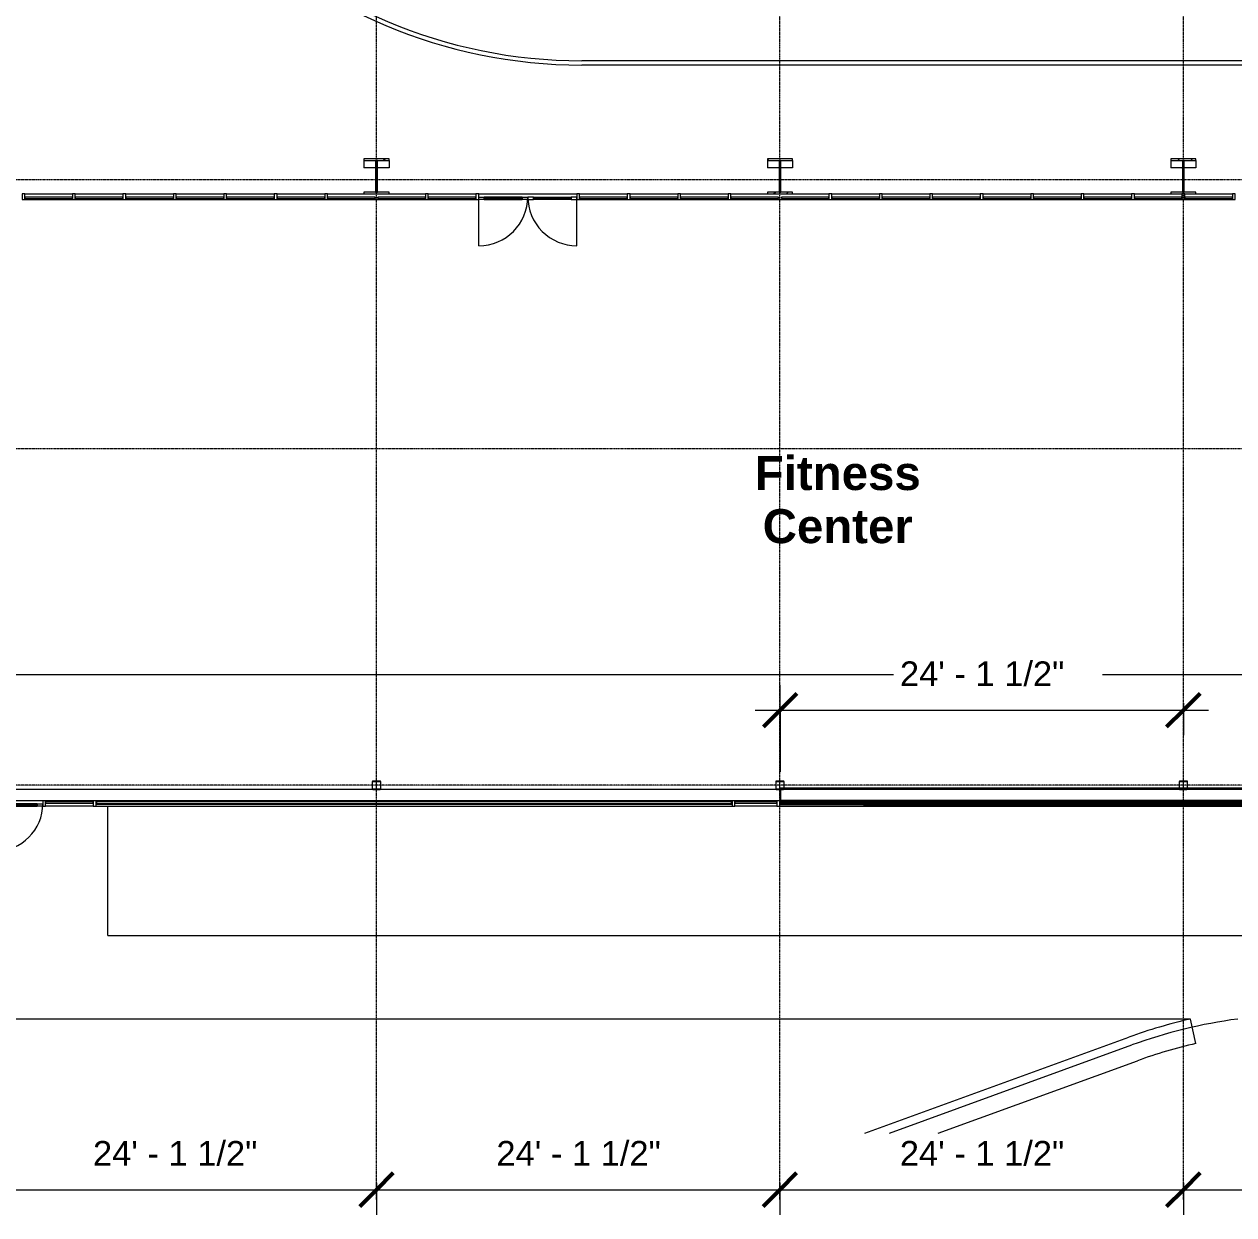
# Model space of a CAD drawing. Header units: inches. Extents: x 21753 to 28474, y -23238 to -20311.
# Drawn here: x 22833 to 23701, y -23093 to -22238 of the extents above; entities that cross this region are included whole.
import ezdxf

# ---------------------------------------------------------------- set-up
doc = ezdxf.new("R2010")
doc.units = ezdxf.units.IN
doc.header["$MEASUREMENT"] = 0
doc.linetypes.add('Grid Line 1_2_', pattern=[0.875, 0.5, -0.125, 0.125, -0.125])
for name, color, linetype, lineweight in [('A-ANNO-DIMS', 211, 'Continuous', 9), ('A-ANNO-DIMS-192', 211, 'Continuous', 9), ('A-DOOR', 31, 'Continuous', 9), ('A-FLOR-HRAL', 11, 'Continuous', 9), ('A-GLAZ-CURT', 52, 'Continuous', 9), ('A-GLAZ-CWMG', 51, 'Continuous', 9), ('A-WALL', 113, 'Continuous', 9), ('A-WALL-PATT', 111, 'Continuous', 25), ('C-BLDG-PADS', 91, 'Continuous', 9), ('C-TOPO', 7, 'Continuous', 9), ('Conc', 7, 'Continuous', 9), ('EOP-PR', 4, 'Continuous', 9), ('G-ANNO-SYMB', 111, 'Continuous', 9), ('L-SITE-WALL', 31, 'Continuous', 9), ('M-AREA-IDEN', 171, 'Continuous', 9), ('S-BEAM', 12, 'Continuous', 9), ('S-COLS', 52, 'Continuous', 9), ('S-GRID', 1, 'Continuous', 9)]:
    doc.layers.add(name, color=color, linetype=linetype, lineweight=lineweight)
doc.styles.add('Arial_1', font='arial.ttf', dxfattribs={"height": 17.703593})
doc.styles.add('Arial_B_1', font='arialbd.ttf', dxfattribs={"height": 24.354149})
doc.dimstyles.new('Linear_-_3_32__Arial', dxfattribs={"dimscale": 12, "dimtxt": 18, "dimasz": 2, "dimexe": 1.5, "dimexo": 1, "dimgap": 1, "dimtad": 1, "dimrnd": 0.25, "dimzin": 1, "dimdsep": 46, "dimlunit": 4, "dimtxsty": 'Arial_1', "dimblk1": 'OBLIQUE', "dimblk2": 'OBLIQUE', "dimsah": 1, "dimcen": 0.09, "dimdle": 1.5, "dimazin": 0, "dimtfac": 1, "dimtdec": 4, "dimtix": 1, "dimtmove": 0, "dimatfit": 3, "dimfxl": 1, "dimtvp": 1, "dimtfill": 1, "dimfrac": 2, "dimtolj": 1, "dimtzin": 0, "dimarcsym": 2})
pattern_1 = [(45, (0, 0), (-19.00703, 19.00703), []), (45, (0, 28.8), (-19.00703, 19.00703), [])]

# ---------------------------------------------------------------- blocks, each defined once
blk = doc.blocks.new('HSS-Hollow Structural Section-Column - HSS6X6X1_4-556719-First Floor Plan')
at = {"layer": 'S-COLS', "lineweight": 15}
for p, q in [((-3, 2.534), (-3, -2.534)), ((-2.767, -2.534), (-2.767, 2.534)), ((2.534, 3), (-2.534, 3)), ((-2.534, 2.767), (2.534, 2.767)), ((2.767, 2.534), (2.767, -2.534)), ((3, -2.534), (3, 2.534)), ((2.534, -2.767), (-2.534, -2.767)), ((-2.534, -3), (2.534, -3))]:
    blk.add_line(p, q, dxfattribs=at)
for centre, radius, start, end in [((-2.534, 2.534), 0.466, 90, 180), ((-2.534, 2.534), 0.233, 90, 180), ((2.534, 2.534), 0.466, 360, 90), ((2.534, 2.534), 0.233, 0, 90), ((-2.534, -2.534), 0.466, 180, 270), ((-2.534, -2.534), 0.233, 180, 270), ((2.534, -2.534), 0.233, 270, 360), ((2.534, -2.534), 0.466, 270, 360)]:
    blk.add_arc(centre, radius, start, end, dxfattribs=at)
blk = doc.blocks.new('HSS-Hollow Structural Section-Column - HSS6X6X1_4-V1-First Floor Plan')
at = {"layer": 'S-COLS'}
h = blk.add_hatch(dxfattribs=at)
h.set_pattern_fill('FP_2', color=256, style=0, pattern_type=2)
h.set_pattern_definition([(225, (23375.39, -22784.303), (19.00703, -19.00703), []), (225, (23375.39, -22813.103), (19.00703, -19.00703), [])])
h.paths.add_polyline_path([(-2.53, 3), (-2.86, 2.86), (-3, 2.53), (-3, -2.53), (-2.86, -2.86), (-2.53, -3), (2.53, -3), (2.86, -2.86), (3, -2.53), (3, 2.53), (2.86, 2.86), (2.53, 3)], flags=0)
h.paths.add_polyline_path([(2.53, 2.77), (2.7, 2.7), (2.77, 2.53), (2.7, -2.7), (2.53, -2.77), (-2.7, -2.7), (-2.77, -2.53), (-2.7, 2.7), (-2.53, 2.77)], flags=0)
at = {"layer": 'S-COLS', "lineweight": 15}
for p, q in [((-3, 2.53), (-3, -2.53)), ((-2.77, -2.53), (-2.77, 2.53)), ((2.53, 3), (-2.53, 3)), ((-2.53, 2.77), (2.53, 2.77)), ((2.77, 2.53), (2.77, -2.53)), ((3, -2.53), (3, 2.53)), ((2.53, -2.77), (-2.53, -2.77)), ((-2.53, -3), (2.53, -3))]:
    blk.add_line(p, q, dxfattribs=at)
for centre, radius, start, end in [((-2.53, 2.53), 0.466, 90, 180), ((-2.53, 2.53), 0.233, 90, 180), ((2.53, 2.53), 0.466, 360, 90), ((2.53, 2.53), 0.233, 0, 90), ((-2.53, -2.53), 0.466, 180, 270), ((-2.53, -2.53), 0.233, 180, 270), ((2.53, -2.53), 0.233, 270, 360), ((2.53, -2.53), 0.466, 270, 360)]:
    blk.add_arc(centre, radius, start, end, dxfattribs=at)
blk = doc.blocks.new('HSS-Hollow Structural Section-Column - HSS6X6X1_4-V2-First Floor Plan')
at = {"layer": 'S-COLS'}
h = blk.add_hatch(dxfattribs=at)
h.set_pattern_fill('FP_3', color=256, style=0, pattern_type=2)
h.set_pattern_definition([(225, (23664.89, -22784.303), (19.00703, -19.00703), []), (225, (23664.89, -22813.103), (19.00703, -19.00703), [])])
h.paths.add_polyline_path([(-2.53, 3), (-2.86, 2.86), (-3, 2.53), (-3, -2.53), (-2.86, -2.86), (-2.53, -3), (2.53, -3), (2.86, -2.86), (3, -2.53), (3, 2.53), (2.86, 2.86), (2.53, 3)], flags=0)
h.paths.add_polyline_path([(-2.53, 2.77), (2.7, 2.7), (2.77, 2.53), (2.7, -2.7), (2.53, -2.77), (-2.7, -2.7), (-2.77, -2.53), (-2.7, 2.7)], flags=0)
at = {"layer": 'S-COLS', "lineweight": 15}
for p, q in [((-3, 2.53), (-3, -2.53)), ((-2.77, -2.53), (-2.77, 2.53)), ((2.53, 3), (-2.53, 3)), ((-2.53, 2.77), (2.53, 2.77)), ((2.77, 2.53), (2.77, -2.53)), ((3, -2.53), (3, 2.53)), ((2.53, -2.77), (-2.53, -2.77)), ((-2.53, -3), (2.53, -3))]:
    blk.add_line(p, q, dxfattribs=at)
for centre, radius, start, end in [((-2.53, 2.53), 0.466, 90, 180), ((-2.53, 2.53), 0.233, 90, 180), ((2.53, 2.53), 0.466, 360, 90), ((2.53, 2.53), 0.233, 0, 90), ((-2.53, -2.53), 0.466, 180, 270), ((-2.53, -2.53), 0.233, 180, 270), ((2.53, -2.53), 0.233, 270, 360), ((2.53, -2.53), 0.466, 270, 360)]:
    blk.add_arc(centre, radius, start, end, dxfattribs=at)
blk = doc.blocks.new('Girt_C - 8_D-948186-First Floor Plan')
at = {"layer": 'S-BEAM'}
for p, q in [((23083.36, -22787.3), (22810.02, -22787.3)), ((23372.86, -22787.3), (23088.42, -22787.3)), ((22810.02, -22795.3), (23375.52, -22795.3))]:
    blk.add_line(p, q, dxfattribs=at)
blk = doc.blocks.new('System Panel - Glazed-809284-First Floor Plan')
at = {"layer": 'A-GLAZ-CURT'}
for p, q in [((17.09375, 1.25), (-17.09375, 1.25)), ((-17.09375, 1.25), (-17.09375, 0.25)), ((-17.09375, 0.25), (-17.09375, 1.25)), ((17.09375, 1.25), (-17.09375, 1.25)), ((-17.09375, 0.25), (17.09375, 0.25)), ((-17.09375, 0.25), (17.09375, 0.25)), ((17.09375, 0.25), (17.09375, 1.25)), ((17.09375, 1.25), (17.09375, 0.25))]:
    blk.add_line(p, q, dxfattribs=at)
blk = doc.blocks.new('System Panel - Glazed-V16-First Floor Plan')
at = {"layer": 'A-GLAZ-CURT'}
for p, q in [((17.09375, 1.25), (-17.09375, 1.25)), ((-17.09375, 1.25), (-17.09375, 0.25)), ((-17.09375, 0.25), (-17.09375, 1.25)), ((17.09375, 1.25), (-17.09375, 1.25)), ((-17.09375, 0.25), (17.09375, 0.25)), ((-17.09375, 0.25), (17.09375, 0.25)), ((17.09375, 0.25), (17.09375, 1.25)), ((17.09375, 1.25), (17.09375, 0.25))]:
    blk.add_line(p, q, dxfattribs=at)
blk = doc.blocks.new('System Panel - Glazed-V17-First Floor Plan')
at = {"layer": 'A-GLAZ-CURT'}
for p, q in [((17.09375, 1.25), (-17.09375, 1.25)), ((-17.09375, 1.25), (-17.09375, 0.25)), ((-17.09375, 0.25), (-17.09375, 1.25)), ((17.09375, 1.25), (-17.09375, 1.25)), ((-17.09375, 0.25), (17.09375, 0.25)), ((-17.09375, 0.25), (17.09375, 0.25)), ((17.09375, 0.25), (17.09375, 1.25)), ((17.09375, 1.25), (17.09375, 0.25))]:
    blk.add_line(p, q, dxfattribs=at)
blk = doc.blocks.new('Door_Single_Storefront - one-809285-First Floor Plan')
at = {"layer": 'A-DOOR'}
for p, q in [((-17.59375, 35.1875), (-17.59375, 0)), ((-13.59375, 2), (-17.59375, 2)), ((-17.59375, 0.25), (-13.59375, 0.25)), ((-13.59375, 0.25), (-13.59375, 2)), ((-13.59375, 2), (13.59375, 2)), ((13.59375, 1.5), (-13.59375, 1.5)), ((-13.59375, 1.5), (-13.59375, 0.75)), ((-13.59375, 0.75), (13.59375, 0.75)), ((13.59375, 0.25), (-13.59375, 0.25)), ((17.59375, 2), (13.59375, 2)), ((13.59375, 2), (13.59375, 0.25)), ((13.59375, 0.75), (13.59375, 1.5)), ((13.59375, 0.25), (17.59375, 0.25)), ((17.59375, 0.25), (17.59375, 2))]:
    blk.add_line(p, q, dxfattribs=at)
blk.add_arc((-17.59375, 0), 35.1875, 360, 90, dxfattribs=at)
blk = doc.blocks.new('Door_Single_Storefront - one-809286-First Floor Plan')
at = {"layer": 'A-DOOR'}
for p, q in [((-17.59375, -35.1875), (-17.59375, 0)), ((-17.59375, -0.25), (-13.59375, -0.25)), ((-13.59375, -2), (-17.59375, -2)), ((-13.59375, -0.25), (-13.59375, -2)), ((13.59375, -0.25), (-13.59375, -0.25)), ((-13.59375, -1.5), (-13.59375, -0.75)), ((-13.59375, -0.75), (13.59375, -0.75)), ((13.59375, -1.5), (-13.59375, -1.5)), ((-13.59375, -2), (13.59375, -2)), ((13.59375, -2), (13.59375, -0.25)), ((13.59375, -0.25), (17.59375, -0.25)), ((13.59375, -0.75), (13.59375, -1.5)), ((17.59375, -2), (13.59375, -2)), ((17.59375, -0.25), (17.59375, -2))]:
    blk.add_line(p, q, dxfattribs=at)
blk.add_arc((-17.59375, 0), 35.1875, 270, 0, dxfattribs=at)
blk = doc.blocks.new('System Panel - Glazed-809288-First Floor Plan')
at = {"layer": 'A-GLAZ-CURT'}
for p, q in [((17.09375, 1.25), (-17.09375, 1.25)), ((-17.09375, 1.25), (-17.09375, 0.25)), ((-17.09375, 0.25), (-17.09375, 1.25)), ((17.09375, 1.25), (-17.09375, 1.25)), ((-17.09375, 0.25), (17.09375, 0.25)), ((-17.09375, 0.25), (17.09375, 0.25)), ((17.09375, 0.25), (17.09375, 1.25)), ((17.09375, 1.25), (17.09375, 0.25))]:
    blk.add_line(p, q, dxfattribs=at)
blk = doc.blocks.new('Rectangular Mullion - Rectangular Mullion 1-V15-First Floor Plan')
at = {"layer": 'A-GLAZ-CWMG'}
for p, q in [((24244.89, -22364.05), (24279.08, -22364.05)), ((24252.89, -22360.05), (24279.08, -22360.05))]:
    blk.add_line(p, q, dxfattribs=at)
blk = doc.blocks.new('Rectangular Mullion - Rectangular Mullion 1-769167-First Floor Plan')
at = {"layer": 'A-GLAZ-CWMG'}
for p, q in [((24498.2, -22360.05), (24524.39, -22360.05)), ((24498.2, -22364.05), (24532.39, -22364.05))]:
    blk.add_line(p, q, dxfattribs=at)
blk = doc.blocks.new('Rectangular Mullion - Rectangular Mullion 1-V14-First Floor Plan')
at = {"layer": 'A-GLAZ-CWMG'}
for p, q in [((24462.02, -22360.05), (24496.2, -22360.05)), ((24462.02, -22364.05), (24496.2, -22364.05))]:
    blk.add_line(p, q, dxfattribs=at)
blk = doc.blocks.new('Rectangular Mullion - Rectangular Mullion 1-V18-First Floor Plan')
at = {"layer": 'A-GLAZ-CWMG'}
for p, q in [((23375.39, -22364.05), (23410.58, -22364.05)), ((23384.39, -22360.05), (23410.58, -22360.05))]:
    blk.add_line(p, q, dxfattribs=at)
blk = doc.blocks.new('Rectangular Mullion - Rectangular Mullion 1-V19-First Floor Plan')
at = {"layer": 'A-GLAZ-CWMG'}
for p, q in [((23340.2, -22360.05), (23366.39, -22360.05)), ((23340.2, -22364.05), (23375.39, -22364.05))]:
    blk.add_line(p, q, dxfattribs=at)
blk = doc.blocks.new('Rectangular Mullion - Rectangular Mullion 1-769168-First Floor Plan')
at = {"layer": 'A-GLAZ-CWMG'}
blk.add_line((24352.45, -22360.05), (24387.64, -22360.05), dxfattribs=at)
blk = doc.blocks.new('Rectangular Mullion - Rectangular Mullion 1-769169-First Floor Plan')
at = {"layer": 'A-GLAZ-CWMG'}
blk.add_line((24317.27, -22360.05), (24352.45, -22360.05), dxfattribs=at)
blk = doc.blocks.new('Rectangular Mullion - Rectangular Mullion 1-809282-First Floor Plan')
at = {"layer": 'A-GLAZ-CWMG', "lineweight": 13}
for p, q in [((-1, 2), (1, 2)), ((-1, -2), (-1, 2)), ((1, 2), (1, -2)), ((1, -2), (-1, -2))]:
    blk.add_line(p, q, dxfattribs=at)
blk = doc.blocks.new('Rectangular Mullion - Profile_Polycarbonate_Upper and left-791730-First Floor Plan')
at = {"layer": 'A-GLAZ-CWMG', "lineweight": 13}
for p, q in [((-3.622, 1.141125), (0, 1.141125)), ((-3.622, 0.787125), (-3.622, 1.141125)), ((-3.372, 0.787125), (-3.622, 0.787125)), ((-0.0625, 1.078625), (-3.5595, 1.078625)), ((-3.5595, 1.078625), (-3.5595, 0.849625)), ((-3.5595, 0.849625), (-3.372, 0.849625)), ((-3.372, 0.849625), (-3.372, 0.787125)), ((-0.0625, -0.922375), (-0.0625, 1.078625)), ((0, 1.141125), (0, -0.984875)), ((-2.834, -0.984875), (-2.834, -0.859875)), ((-2.834, -0.859875), (-2.7715, -0.859875)), ((0, -0.984875), (-2.834, -0.984875)), ((-2.7715, -0.859875), (-2.7715, -0.922375)), ((-2.7715, -0.922375), (-0.0625, -0.922375))]:
    blk.add_line(p, q, dxfattribs=at)
blk = doc.blocks.new('Rectangular Mullion - Profile_Polycarbonate_right-791731-First Floor Plan')
at = {"layer": 'A-GLAZ-CWMG', "lineweight": 13}
for p, q in [((0, 1.141125), (-3.622, 1.141125)), ((-3.622, 1.141125), (-3.622, 0.787125)), ((-3.622, 0.787125), (-3.372, 0.787125)), ((-3.5595, 0.849625), (-3.5595, 1.078625)), ((-3.5595, 1.078625), (-0.0625, 1.078625)), ((-3.372, 0.849625), (-3.5595, 0.849625)), ((-3.372, 0.787125), (-3.372, 0.849625)), ((-0.0625, 1.078625), (-0.0625, -0.922375)), ((0, -0.984875), (0, 1.141125)), ((-2.7715, -0.859875), (-2.834, -0.859875)), ((-2.834, -0.859875), (-2.834, -0.984875)), ((-2.834, -0.984875), (0, -0.984875)), ((-2.7715, -0.922375), (-2.7715, -0.859875)), ((-0.0625, -0.922375), (-2.7715, -0.922375))]:
    blk.add_line(p, q, dxfattribs=at)
blk = doc.blocks.new('System Panel - Glazed-827476-First Floor Plan')
at = {"layer": 'A-GLAZ-CURT'}
for p, q in [((15.125, 1.25), (-15.125, 1.25)), ((-15.125, 1.25), (-15.125, 0.25)), ((-15.125, 0.25), (-15.125, 1.25)), ((15.125, 1.25), (-15.125, 1.25)), ((-15.125, 0.25), (15.125, 0.25)), ((-15.125, 0.25), (15.125, 0.25)), ((15.125, 0.25), (15.125, 1.25)), ((15.125, 1.25), (15.125, 0.25))]:
    blk.add_line(p, q, dxfattribs=at)
blk = doc.blocks.new('Rectangular Mullion - Rectangular Mullion 1-789464-First Floor Plan')
at = {"layer": 'A-GLAZ-CWMG'}
for p, q in [((25110.27, -22795.43), (25080.02, -22795.43)), ((25110.27, -22799.43), (25080.02, -22799.43))]:
    blk.add_line(p, q, dxfattribs=at)
blk = doc.blocks.new('Rectangular Mullion - Rectangular Mullion 1-827457-First Floor Plan')
at = {"layer": 'A-GLAZ-CWMG', "lineweight": 13}
for p, q in [((-2, 2), (0, 2)), ((-2, -2), (-2, 2)), ((0, 2), (0, -2)), ((0, -2), (-2, -2))]:
    blk.add_line(p, q, dxfattribs=at)
blk = doc.blocks.new('Rectangular Mullion - Rectangular Mullion 1-827460-First Floor Plan')
at = {"layer": 'A-GLAZ-CWMG', "lineweight": 13}
for p, q in [((0, 2), (-2, 2)), ((-2, 2), (-2, -2)), ((0, -2), (0, 2)), ((-2, -2), (0, -2))]:
    blk.add_line(p, q, dxfattribs=at)
blk = doc.blocks.new('Door_Single_Storefront - one-866808-First Floor Plan')
at = {"layer": 'A-DOOR'}
for p, q in [((-17.09375, -34.1875), (-17.09375, 0)), ((-17.09375, -0.25), (-13.09375, -0.25)), ((-13.09375, -2), (-17.09375, -2)), ((-13.09375, -0.25), (-13.09375, -2)), ((13.09375, -0.25), (-13.09375, -0.25)), ((-13.09375, -1.5), (-13.09375, -0.75)), ((-13.09375, -0.75), (13.09375, -0.75)), ((13.09375, -1.5), (-13.09375, -1.5)), ((-13.09375, -2), (13.09375, -2)), ((13.09375, -2), (13.09375, -0.25)), ((13.09375, -0.25), (17.09375, -0.25)), ((13.09375, -0.75), (13.09375, -1.5)), ((17.09375, -2), (13.09375, -2))]:
    blk.add_line(p, q, dxfattribs=at)
blk.add_arc((-17.09375, 0), 34.1875, 270, 0, dxfattribs=at)
blk = doc.blocks.new('System Panel - Glazed-827454-First Floor Plan')
at = {"layer": 'A-GLAZ-CURT'}
for p, q in [((17.09375, 1.25), (-17.09375, 1.25)), ((-17.09375, 1.25), (-17.09375, 0.25)), ((-17.09375, 0.25), (-17.09375, 1.25)), ((17.09375, 1.25), (-17.09375, 1.25)), ((-17.09375, 0.25), (17.09375, 0.25)), ((-17.09375, 0.25), (17.09375, 0.25)), ((17.09375, 0.25), (17.09375, 1.25)), ((17.09375, 1.25), (17.09375, 0.25))]:
    blk.add_line(p, q, dxfattribs=at)
blk = doc.blocks.new('Rectangular Mullion - Rectangular Mullion 1-V30-First Floor Plan')
at = {"layer": 'A-GLAZ-CWMG'}
for p, q in [((26197.02, -22795.43), (26162.83, -22795.43)), ((26197.02, -22799.43), (26162.83, -22799.43))]:
    blk.add_line(p, q, dxfattribs=at)
blk = doc.blocks.new('Rectangular Mullion - Rectangular Mullion 1-866963-First Floor Plan')
at = {"layer": 'A-GLAZ-CWMG', "lineweight": 13}
for p, q in [((-2, 2), (0, 2)), ((-2, -2), (-2, 2)), ((0, 2), (0, -2)), ((0, -2), (-2, -2))]:
    blk.add_line(p, q, dxfattribs=at)
blk = doc.blocks.new('Rectangular Mullion - Rectangular Mullion 1-827449-First Floor Plan')
at = {"layer": 'A-GLAZ-CWMG', "lineweight": 13}
for p, q in [((-1, 2), (1, 2)), ((-1, -2), (-1, 2)), ((1, 2), (1, -2)), ((1, -2), (-1, -2))]:
    blk.add_line(p, q, dxfattribs=at)
blk = doc.blocks.new('Top Rail Type - Top Rail_Internal_-939601-First Floor Plan')
at = {"layer": 'A-FLOR-HRAL'}
for p, q in [((24243.39, -22264.53), (23233.26, -22264.53)), ((24243.39, -22267.58), (23233.26, -22267.58))]:
    blk.add_line(p, q, dxfattribs=at)
for radius in [361.52, 358.48]:
    blk.add_arc((23233.26, -21906.05), radius, 180, 270, dxfattribs=at)
blk = doc.blocks.new('DIMBLOCK28-First Floor Plan')
at = {"layer": 'A-ANNO-DIMS-192'}
for p, q in [((23375.52, -22774.68), (23375.52, -22712.43)), ((23357.52, -22730.43), (23682.89, -22730.43)), ((23375.52, -22730.43), (23375.52, -22774.68)), ((23664.89, -22725.46), (23664.89, -22748.43)), ((23664.89, -22730.43), (23664.89, -22725.46))]:
    blk.add_line(p, q, dxfattribs=at)
at = {"layer": 'A-ANNO-DIMS-192', "lineweight": 50}
for p, q in [((23375.52, -22730.43), (23387.52, -22718.43)), ((23664.89, -22730.43), (23676.89, -22718.43)), ((23375.52, -22730.43), (23363.52, -22742.43)), ((23664.89, -22730.43), (23652.89, -22742.43))]:
    blk.add_line(p, q, dxfattribs=at)
at = {"layer": 'A-ANNO-DIMS-192', "color": 0, "insert": (23461.5, -22695.47), "char_height": 17.7036, "width": 140.8985, "attachment_point": 1, "line_spacing_factor": 0.938532, "style": 'Arial_1', "bg_fill": 3, "box_fill_scale": 1.25, "bg_fill_color": 0, "bg_fill_transparency": 0}
blk.add_mtext('24\' - 1 1/2"', dxfattribs=at)
blk = doc.blocks.new('_Oblique')
at = {"color": 0, "linetype": 'ByBlock', "lineweight": -2}
blk.add_line((-0.5, -0.5), (0.5, 0.5), dxfattribs=at)
blk = doc.blocks.new('DIMBLOCK36-First Floor Plan')
at = {"layer": 'A-ANNO-DIMS-192', "lineweight": 50}
for p, q in [((22796.39, -23074.53), (22808.39, -23062.53)), ((23085.89, -23074.53), (23097.89, -23062.53)), ((22796.39, -23074.53), (22784.39, -23086.53)), ((23085.89, -23074.53), (23073.89, -23086.53))]:
    blk.add_line(p, q, dxfattribs=at)
at = {"layer": 'A-ANNO-DIMS-192'}
for p, q in [((22796.39, -23069.56), (22796.39, -23092.53)), ((22796.39, -23074.53), (22796.39, -23069.56)), ((23085.89, -23069.56), (23085.89, -23092.53)), ((23085.89, -23074.53), (23085.89, -23069.56)), ((22796.39, -23074.53), (23085.89, -23074.53))]:
    blk.add_line(p, q, dxfattribs=at)
at = {"layer": 'A-ANNO-DIMS-192', "color": 0, "insert": (22882.43, -23039.56), "char_height": 17.7036, "width": 140.8985, "attachment_point": 1, "line_spacing_factor": 0.938532, "style": 'Arial_1', "bg_fill": 3, "box_fill_scale": 1.25, "bg_fill_color": 0, "bg_fill_transparency": 0}
blk.add_mtext('24\' - 1 1/2"', dxfattribs=at)
blk = doc.blocks.new('DIMBLOCK37-First Floor Plan')
at = {"layer": 'A-ANNO-DIMS-192', "lineweight": 50}
for p, q in [((23085.89, -23074.53), (23097.89, -23062.53)), ((23375.39, -23074.53), (23387.39, -23062.53)), ((23085.89, -23074.53), (23073.89, -23086.53)), ((23375.39, -23074.53), (23363.39, -23086.53))]:
    blk.add_line(p, q, dxfattribs=at)
at = {"layer": 'A-ANNO-DIMS-192'}
for p, q in [((23085.89, -23069.56), (23085.89, -23092.53)), ((23085.89, -23074.53), (23085.89, -23069.56)), ((23375.39, -23069.56), (23375.39, -23092.53)), ((23375.39, -23074.53), (23375.39, -23069.56)), ((23085.89, -23074.53), (23375.39, -23074.53))]:
    blk.add_line(p, q, dxfattribs=at)
at = {"layer": 'A-ANNO-DIMS-192', "color": 0, "insert": (23171.93, -23039.56), "char_height": 17.7036, "width": 140.8985, "attachment_point": 1, "line_spacing_factor": 0.938532, "style": 'Arial_1', "bg_fill": 3, "box_fill_scale": 1.25, "bg_fill_color": 0, "bg_fill_transparency": 0}
blk.add_mtext('24\' - 1 1/2"', dxfattribs=at)
blk = doc.blocks.new('DIMBLOCK38-First Floor Plan')
at = {"layer": 'A-ANNO-DIMS-192', "lineweight": 50}
for p, q in [((23375.39, -23074.53), (23387.39, -23062.53)), ((23664.89, -23074.53), (23676.89, -23062.53)), ((23375.39, -23074.53), (23363.39, -23086.53)), ((23664.89, -23074.53), (23652.89, -23086.53))]:
    blk.add_line(p, q, dxfattribs=at)
at = {"layer": 'A-ANNO-DIMS-192'}
for p, q in [((23375.39, -23069.56), (23375.39, -23092.53)), ((23375.39, -23074.53), (23375.39, -23069.56)), ((23664.89, -23069.56), (23664.89, -23092.53)), ((23664.89, -23074.53), (23664.89, -23069.56)), ((23375.39, -23074.53), (23664.89, -23074.53))]:
    blk.add_line(p, q, dxfattribs=at)
at = {"layer": 'A-ANNO-DIMS-192', "color": 0, "insert": (23461.43, -23039.56), "char_height": 17.7036, "width": 140.8985, "attachment_point": 1, "line_spacing_factor": 0.938532, "style": 'Arial_1', "bg_fill": 3, "box_fill_scale": 1.25, "bg_fill_color": 0, "bg_fill_transparency": 0}
blk.add_mtext('24\' - 1 1/2"', dxfattribs=at)
blk = doc.blocks.new('DIMBLOCK39-First Floor Plan')
at = {"layer": 'A-ANNO-DIMS-192', "lineweight": 50}
for p, q in [((23664.89, -23074.53), (23676.89, -23062.53)), ((23954.39, -23074.53), (23966.39, -23062.53)), ((23664.89, -23074.53), (23652.89, -23086.53)), ((23954.39, -23074.53), (23942.39, -23086.53))]:
    blk.add_line(p, q, dxfattribs=at)
at = {"layer": 'A-ANNO-DIMS-192'}
for p, q in [((23664.89, -23069.56), (23664.89, -23092.53)), ((23664.89, -23074.53), (23664.89, -23069.56)), ((23954.39, -23069.56), (23954.39, -23092.53)), ((23954.39, -23074.53), (23954.39, -23069.56)), ((23664.89, -23074.53), (23954.39, -23074.53))]:
    blk.add_line(p, q, dxfattribs=at)
at = {"layer": 'A-ANNO-DIMS-192', "color": 0, "insert": (23750.93, -23039.56), "char_height": 17.7036, "width": 140.8985, "attachment_point": 1, "line_spacing_factor": 0.938532, "style": 'Arial_1', "bg_fill": 3, "box_fill_scale": 1.25, "bg_fill_color": 0, "bg_fill_transparency": 0}
blk.add_mtext('24\' - 1 1/2"', dxfattribs=at)

msp = doc.modelspace()

# ---------------------------------------------------------------- hatches: boundary and pattern name
at = {"layer": 'A-WALL-PATT', "lineweight": 9}
h = msp.add_hatch(dxfattribs=at)
h.set_pattern_fill('FP_10', color=256, style=0, pattern_type=2)
h.set_pattern_definition([(0, (0, 0), (0, 24), []), (90, (0, 0), (-24, 1e-15), [])])
h.paths.add_polyline_path([(23375.515, -22796.803), (24025.64, -22796.803), (24025.64, -22796.053), (23375.515, -22796.053)], flags=0)
at = {"layer": 'S-COLS'}
h = msp.add_hatch(dxfattribs=at)
h.set_pattern_fill('FP_1', color=256, style=0, pattern_type=2)
h.set_pattern_definition(pattern_1)
h.paths.add_polyline_path([(23094.89, -22336.051), (23094.89, -22334.798), (23076.89, -22334.798), (23076.89, -22336.051)], flags=0)
h = msp.add_hatch(dxfattribs=at)
h.set_pattern_fill('FP_1', color=256, style=0, pattern_type=2)
h.set_pattern_definition(pattern_1)
h.paths.add_polyline_path([(23086.515, -22358.803), (23086.515, -22336.051), (23085.265, -22336.051), (23085.265, -22358.803)], flags=0)
h = msp.add_hatch(dxfattribs=at)
h.set_pattern_fill('FP_1', color=256, style=0, pattern_type=2)
h.set_pattern_definition(pattern_1)
h.paths.add_polyline_path([(23384.39, -22336.051), (23384.39, -22334.798), (23366.39, -22334.798), (23366.39, -22336.051)], flags=0)
h = msp.add_hatch(dxfattribs=at)
h.set_pattern_fill('FP_1', color=256, style=0, pattern_type=2)
h.set_pattern_definition(pattern_1)
h.paths.add_polyline_path([(23376.015, -22358.803), (23376.015, -22336.051), (23374.765, -22336.051), (23374.765, -22358.803)], flags=0)
h = msp.add_hatch(dxfattribs=at)
h.set_pattern_fill('FP_1', color=256, style=0, pattern_type=2)
h.set_pattern_definition(pattern_1)
h.paths.add_polyline_path([(23673.89, -22336.051), (23673.89, -22334.798), (23655.89, -22334.798), (23655.89, -22336.051)], flags=0)
h = msp.add_hatch(dxfattribs=at)
h.set_pattern_fill('FP_1', color=256, style=0, pattern_type=2)
h.set_pattern_definition(pattern_1)
h.paths.add_polyline_path([(23665.515, -22358.803), (23665.515, -22336.051), (23664.265, -22336.051), (23664.265, -22358.803)], flags=0)
h = msp.add_hatch(dxfattribs=at)
h.set_pattern_fill('FP_1', color=256, style=0, pattern_type=2)
h.set_pattern_definition(pattern_1)
h.paths.add_polyline_path([(23094.89, -22360.053), (23094.89, -22358.803), (23076.89, -22358.803), (23076.89, -22360.053)], flags=0)
h = msp.add_hatch(dxfattribs=at)
h.set_pattern_fill('FP_1', color=256, style=0, pattern_type=2)
h.set_pattern_definition(pattern_1)
h.paths.add_polyline_path([(23384.39, -22360.053), (23384.39, -22358.803), (23366.39, -22358.803), (23366.39, -22360.053)], flags=0)

# ---------------------------------------------------------------- linework, layer by layer
at = {"layer": 'A-WALL'}
for p, q in [((23662.356, -22787.303), (23377.924, -22787.303)), ((23951.856, -22787.303), (23667.424, -22787.303)), ((24025.64, -22795.303), (23375.515, -22795.303)), ((24025.64, -22796.053), (23375.515, -22796.053)), ((24025.64, -22796.803), (23375.515, -22796.803)), ((24025.64, -22797.678), (23375.515, -22797.678))]:
    msp.add_line(p, q, dxfattribs=at)
at = {"layer": 'A-WALL', "lineweight": 25}
for p, q in [((23340.953, -22796.015), (22884.703, -22796.015)), ((22884.703, -22796.015), (22884.703, -22797.59)), ((22884.703, -22797.59), (23340.953, -22797.59)), ((23340.953, -22797.59), (23340.953, -22796.015))]:
    msp.add_line(p, q, dxfattribs=at)
at = {"layer": 'C-BLDG-PADS'}
for p, q in [((22884.64, -22799.303), (23341.015, -22799.303)), ((23375.265, -22799.303), (24025.64, -22799.303))]:
    msp.add_line(p, q, dxfattribs=at)
at = {"layer": 'C-TOPO'}
for p, q in [((22884.64, -22799.303), (23341.015, -22799.303)), ((23375.265, -22799.303), (23435.341, -22799.303)), ((24025.64, -22799.303), (23435.341, -22799.303))]:
    msp.add_line(p, q, dxfattribs=at)
at = {"layer": 'Conc'}
for p, q in [((22893.015, -22892.067), (22893.015, -22799.428)), ((22893.015, -22892.067), (24099.015, -22892.067)), ((23669.908, -22952.067), (21940.399, -22952.067))]:
    msp.add_line(p, q, dxfattribs=at)
at = {"layer": 'EOP-PR'}
for p, q in [((23673.894, -22969.62), (23669.908, -22952.067)), ((23436.408, -23033.98), (23625.793, -22965.05)), ((23453.95, -23033.98), (23627.846, -22970.688)), ((23489.036, -23033.98), (23631.95, -22981.964))]:
    msp.add_line(p, q, dxfattribs=at)
for radius, start in [(366, 102.796529), (360, 97.512883), (348, 102.796529)]:
    msp.add_arc((23750.973, -23308.977), radius, start, 110, dxfattribs=at)
at = {"layer": 'G-ANNO-SYMB'}
msp.add_line((26316.226, -22705.015), (21999.999, -22705.015), dxfattribs=at)
at = {"layer": 'L-SITE-WALL', "lineweight": 25}
for p, q in [((23378.165, -22786.678), (23375.515, -22786.678)), ((23375.515, -22786.678), (23375.515, -22787.07)), ((23375.515, -22787.303), (23375.515, -22797.928)), ((23661.89, -22786.678), (23378.39, -22786.678)), ((23667.665, -22786.678), (23662.116, -22786.678)), ((23951.39, -22786.678), (23667.89, -22786.678)), ((23375.515, -22797.928), (24025.64, -22797.928))]:
    msp.add_line(p, q, dxfattribs=at)
at = {"layer": 'S-COLS', "lineweight": 15}
for p, q in [((23094.89, -22334.798), (23076.89, -22334.798)), ((23076.89, -22334.798), (23076.89, -22336.051)), ((23076.89, -22336.051), (23094.89, -22336.051)), ((23086.515, -22336.051), (23085.265, -22336.051)), ((23085.265, -22336.051), (23085.265, -22358.803)), ((23086.515, -22358.803), (23086.515, -22336.051)), ((23094.89, -22336.051), (23094.89, -22334.798)), ((23384.39, -22334.798), (23366.39, -22334.798)), ((23366.39, -22334.798), (23366.39, -22336.051)), ((23366.39, -22336.051), (23384.39, -22336.051)), ((23376.015, -22336.051), (23374.765, -22336.051)), ((23374.765, -22336.051), (23374.765, -22358.803)), ((23376.015, -22358.803), (23376.015, -22336.051)), ((23384.39, -22336.051), (23384.39, -22334.798)), ((23673.89, -22334.798), (23655.89, -22334.798)), ((23655.89, -22334.798), (23655.89, -22336.051)), ((23655.89, -22336.051), (23673.89, -22336.051)), ((23665.515, -22336.051), (23664.265, -22336.051)), ((23664.265, -22336.051), (23664.265, -22358.803)), ((23665.515, -22358.803), (23665.515, -22336.051)), ((23673.89, -22336.051), (23673.89, -22334.798)), ((23076.89, -22358.803), (23076.89, -22360.053)), ((23094.89, -22358.803), (23076.89, -22358.803)), ((23085.265, -22358.803), (23086.515, -22358.803)), ((23094.89, -22360.053), (23094.89, -22358.803)), ((23366.39, -22358.803), (23366.39, -22360.053)), ((23384.39, -22358.803), (23366.39, -22358.803)), ((23374.765, -22358.803), (23376.015, -22358.803)), ((23384.39, -22360.053), (23384.39, -22358.803)), ((23655.89, -22358.803), (23655.89, -22360.053)), ((23673.89, -22358.803), (23655.89, -22358.803)), ((23664.265, -22358.803), (23665.515, -22358.803)), ((23673.89, -22360.053), (23673.89, -22358.803)), ((23076.89, -22360.053), (23094.89, -22360.053)), ((23366.39, -22360.053), (23384.39, -22360.053)), ((23655.89, -22360.053), (23673.89, -22360.053))]:
    msp.add_line(p, q, dxfattribs=at)
at = {"layer": 'S-COLS'}
for p, q in [((23076.89, -22336.051), (23076.89, -22341.306)), ((23085.265, -22341.306), (23076.89, -22341.306)), ((23094.89, -22341.306), (23086.515, -22341.306)), ((23094.89, -22336.051), (23094.89, -22341.306)), ((23366.39, -22336.051), (23366.39, -22341.306)), ((23374.765, -22341.306), (23366.39, -22341.306)), ((23384.39, -22341.306), (23376.015, -22341.306)), ((23384.39, -22336.051), (23384.39, -22341.306)), ((23655.89, -22336.051), (23655.89, -22341.306)), ((23664.265, -22341.306), (23655.89, -22341.306)), ((23673.89, -22341.306), (23665.515, -22341.306)), ((23673.89, -22336.051), (23673.89, -22341.306))]:
    msp.add_line(p, q, dxfattribs=at)
at = {"layer": 'S-GRID', "linetype": 'Grid Line 1_2_'}
for p, q in [((23085.89, -23081.576), (23085.89, -20779.921)), ((23375.39, -23081.576), (23375.39, -20779.921)), ((23664.89, -23081.576), (23664.89, -20779.921)), ((26376.857, -22350.053), (21994.798, -22350.053)), ((26376.857, -22543.053), (21994.798, -22543.053)), ((26376.857, -22784.303), (21994.798, -22784.303))]:
    msp.add_line(p, q, dxfattribs=at)

# ---------------------------------------------------------------- block references
at = {"layer": 'A-DOOR'}
for name, p in [('Door_Single_Storefront - one-809286-First Floor Plan', (23176.859, -22362.053)), ('Door_Single_Storefront - one-866808-First Floor Plan', (22829.359, -22797.428))]:
    msp.add_blockref(name, p, dxfattribs=at)
at = {"layer": 'A-DOOR', "rotation": 180}
msp.add_blockref('Door_Single_Storefront - one-809285-First Floor Plan', (23212.046, -22362.053), dxfattribs=at)
at = {"layer": 'A-FLOR-HRAL'}
msp.add_blockref('Top Rail Type - Top Rail_Internal_-939601-First Floor Plan', (0, 0), dxfattribs=at)
at = {"layer": 'A-GLAZ-CURT', "rotation": 180}
for name, p in [('System Panel - Glazed-809284-First Floor Plan', (22850.671, -22362.053)), ('System Panel - Glazed-809284-First Floor Plan', (22886.859, -22362.053)), ('System Panel - Glazed-809284-First Floor Plan', (22923.046, -22362.053)), ('System Panel - Glazed-809284-First Floor Plan', (22959.234, -22362.053)), ('System Panel - Glazed-809288-First Floor Plan', (22995.421, -22362.053)), ('System Panel - Glazed-809288-First Floor Plan', (23031.609, -22362.053)), ('System Panel - Glazed-V17-First Floor Plan', (23067.796, -22362.053)), ('System Panel - Glazed-V16-First Floor Plan', (23103.984, -22362.053)), ('System Panel - Glazed-809284-First Floor Plan', (23140.171, -22362.053)), ('System Panel - Glazed-809284-First Floor Plan', (23248.734, -22362.053)), ('System Panel - Glazed-809284-First Floor Plan', (23284.921, -22362.053)), ('System Panel - Glazed-809284-First Floor Plan', (23321.109, -22362.053)), ('System Panel - Glazed-V17-First Floor Plan', (23357.296, -22362.053)), ('System Panel - Glazed-V16-First Floor Plan', (23393.484, -22362.053)), ('System Panel - Glazed-809284-First Floor Plan', (23429.671, -22362.053)), ('System Panel - Glazed-809284-First Floor Plan', (23465.859, -22362.053)), ('System Panel - Glazed-809284-First Floor Plan', (23502.046, -22362.053)), ('System Panel - Glazed-809284-First Floor Plan', (23538.234, -22362.053)), ('System Panel - Glazed-809284-First Floor Plan', (23574.421, -22362.053)), ('System Panel - Glazed-809284-First Floor Plan', (23610.609, -22362.053)), ('System Panel - Glazed-809284-First Floor Plan', (23646.796, -22362.053)), ('System Panel - Glazed-809284-First Floor Plan', (23682.984, -22362.053))]:
    msp.add_blockref(name, p, dxfattribs=at)
at = {"layer": 'A-GLAZ-CURT'}
for name, p in [('System Panel - Glazed-827454-First Floor Plan', (22865.546, -22797.428)), ('System Panel - Glazed-827476-First Floor Plan', (23358.14, -22797.428))]:
    msp.add_blockref(name, p, dxfattribs=at)
at = {"layer": 'A-GLAZ-CWMG', "extrusion": (0, 0, -1)}
for name, p in [('Rectangular Mullion - Rectangular Mullion 1-809282-First Floor Plan', (-22832.578, -22362.053)), ('Rectangular Mullion - Rectangular Mullion 1-809282-First Floor Plan', (-22868.765, -22362.053)), ('Rectangular Mullion - Rectangular Mullion 1-809282-First Floor Plan', (-22904.953, -22362.053)), ('Rectangular Mullion - Rectangular Mullion 1-809282-First Floor Plan', (-22941.14, -22362.053)), ('Rectangular Mullion - Rectangular Mullion 1-809282-First Floor Plan', (-22977.328, -22362.053)), ('Rectangular Mullion - Rectangular Mullion 1-809282-First Floor Plan', (-23013.515, -22362.053)), ('Rectangular Mullion - Rectangular Mullion 1-809282-First Floor Plan', (-23049.703, -22362.053)), ('Rectangular Mullion - Rectangular Mullion 1-809282-First Floor Plan', (-23122.078, -22362.053)), ('Rectangular Mullion - Rectangular Mullion 1-809282-First Floor Plan', (-23158.265, -22362.053)), ('Rectangular Mullion - Rectangular Mullion 1-809282-First Floor Plan', (-23230.64, -22362.053)), ('Rectangular Mullion - Rectangular Mullion 1-809282-First Floor Plan', (-23266.828, -22362.053)), ('Rectangular Mullion - Rectangular Mullion 1-809282-First Floor Plan', (-23303.015, -22362.053)), ('Rectangular Mullion - Rectangular Mullion 1-809282-First Floor Plan', (-23339.203, -22362.053)), ('Rectangular Mullion - Rectangular Mullion 1-809282-First Floor Plan', (-23411.578, -22362.053)), ('Rectangular Mullion - Rectangular Mullion 1-809282-First Floor Plan', (-23447.765, -22362.053)), ('Rectangular Mullion - Rectangular Mullion 1-809282-First Floor Plan', (-23483.953, -22362.053)), ('Rectangular Mullion - Rectangular Mullion 1-809282-First Floor Plan', (-23520.14, -22362.053)), ('Rectangular Mullion - Rectangular Mullion 1-809282-First Floor Plan', (-23556.328, -22362.053)), ('Rectangular Mullion - Rectangular Mullion 1-809282-First Floor Plan', (-23592.515, -22362.053)), ('Rectangular Mullion - Rectangular Mullion 1-809282-First Floor Plan', (-23628.703, -22362.053)), ('Rectangular Mullion - Rectangular Mullion 1-809282-First Floor Plan', (-23664.89, -22362.053)), ('Rectangular Mullion - Rectangular Mullion 1-809282-First Floor Plan', (-23701.078, -22362.053)), ('Rectangular Mullion - Profile_Polycarbonate_Upper and left-791730-First Floor Plan', (-22884.64, -22796.803))]:
    msp.add_blockref(name, p, dxfattribs=at)
at = {"layer": 'A-GLAZ-CWMG'}
for name, p in [('Rectangular Mullion - Rectangular Mullion 1-V14-First Floor Plan', (-1628.438, 0)), ('Rectangular Mullion - Rectangular Mullion 1-V14-First Floor Plan', (-1592.25, 0)), ('Rectangular Mullion - Rectangular Mullion 1-V14-First Floor Plan', (-1556.062, 0)), ('Rectangular Mullion - Rectangular Mullion 1-V14-First Floor Plan', (-1519.875, 0)), ('Rectangular Mullion - Rectangular Mullion 1-V14-First Floor Plan', (-1483.688, 0)), ('Rectangular Mullion - Rectangular Mullion 1-V14-First Floor Plan', (-1447.5, 0)), ('Rectangular Mullion - Rectangular Mullion 1-V19-First Floor Plan', (-289.5, 0)), ('Rectangular Mullion - Rectangular Mullion 1-V18-First Floor Plan', (-289.5, 0)), ('Rectangular Mullion - Rectangular Mullion 1-V14-First Floor Plan', (-1338.938, 0)), ('Rectangular Mullion - Rectangular Mullion 1-769169-First Floor Plan', (-1158, 0)), ('Rectangular Mullion - Rectangular Mullion 1-769168-First Floor Plan', (-1158, 0)), ('Rectangular Mullion - Rectangular Mullion 1-V14-First Floor Plan', (-1230.375, 0)), ('Rectangular Mullion - Rectangular Mullion 1-V14-First Floor Plan', (-1194.188, 0)), ('Rectangular Mullion - Rectangular Mullion 1-V14-First Floor Plan', (-1158, 0)), ('Rectangular Mullion - Rectangular Mullion 1-V19-First Floor Plan', (0, 0)), ('Rectangular Mullion - Rectangular Mullion 1-V18-First Floor Plan', (0, 0)), ('Rectangular Mullion - Rectangular Mullion 1-V14-First Floor Plan', (-1049.438, 0)), ('Rectangular Mullion - Rectangular Mullion 1-V14-First Floor Plan', (-1013.25, 0)), ('Rectangular Mullion - Rectangular Mullion 1-V14-First Floor Plan', (-977.062, 0)), ('Rectangular Mullion - Rectangular Mullion 1-V14-First Floor Plan', (-940.875, 0)), ('Rectangular Mullion - Rectangular Mullion 1-V14-First Floor Plan', (-904.687, 0)), ('Rectangular Mullion - Rectangular Mullion 1-V14-First Floor Plan', (-868.5, 0)), ('Rectangular Mullion - Rectangular Mullion 1-769167-First Floor Plan', (-868.5, 0)), ('Rectangular Mullion - Rectangular Mullion 1-V15-First Floor Plan', (-579, 0)), ('Rectangular Mullion - Rectangular Mullion 1-V30-First Floor Plan', (-3314.375, 0)), ('Rectangular Mullion - Profile_Polycarbonate_right-791731-First Floor Plan', (23341.015, -22796.803)), ('Rectangular Mullion - Rectangular Mullion 1-789464-First Floor Plan', (-1737, 0))]:
    msp.add_blockref(name, p, dxfattribs=at)
at = {"layer": 'A-GLAZ-CWMG', "extrusion": (0, 0, -1), "rotation": 180}
for name, p in [('Rectangular Mullion - Rectangular Mullion 1-827449-First Floor Plan', (-22847.453, -22797.428)), ('Rectangular Mullion - Rectangular Mullion 1-866963-First Floor Plan', (-22884.64, -22797.428)), ('Rectangular Mullion - Rectangular Mullion 1-827457-First Floor Plan', (-23375.265, -22797.428))]:
    msp.add_blockref(name, p, dxfattribs=at)
at = {"layer": 'A-GLAZ-CWMG', "rotation": 180}
msp.add_blockref('Rectangular Mullion - Rectangular Mullion 1-827460-First Floor Plan', (23341.015, -22797.428), dxfattribs=at)
at = {"layer": 'S-BEAM'}
msp.add_blockref('Girt_C - 8_D-948186-First Floor Plan', (0, 0), dxfattribs=at)
at = {"layer": 'S-COLS', "rotation": 180}
for name, p in [('HSS-Hollow Structural Section-Column - HSS6X6X1_4-556719-First Floor Plan', (23085.89, -22784.303)), ('HSS-Hollow Structural Section-Column - HSS6X6X1_4-V1-First Floor Plan', (23375.39, -22784.303)), ('HSS-Hollow Structural Section-Column - HSS6X6X1_4-V2-First Floor Plan', (23664.89, -22784.303))]:
    msp.add_blockref(name, p, dxfattribs=at)

# ---------------------------------------------------------------- texts
at = {"layer": 'M-AREA-IDEN', "insert": (23416.888, -22548.16), "char_height": 24.3541, "width": 138.24, "attachment_point": 2, "line_spacing_factor": 0.938532, "style": 'Arial_B_1'}
msp.add_mtext('Fitness\\PCenter', dxfattribs=at)

# ---------------------------------------------------------------- next in the draw order: dimensions: what is measured, and where the dimension line sits
at = {"layer": 'A-ANNO-DIMS'}
for base, p1, p2, override, picture, middle in [((23664.890225352, -22730.434790656), (23375.515225352, -22786.677810397), (23664.890225352, -22713.464227907), {"dimpost": '<>', "dimfxl": 298.493081}, 'DIMBLOCK28-First Floor Plan', (23520.202725352, -22709.28109118)), ((23085.89, -23074.529), (22796.39, -23057.559), (23085.89, -23057.559), {"dimpost": '<>', "dimfxl": 289.5}, 'DIMBLOCK36-First Floor Plan', (22941.14, -23053.376))]:
    dim = msp.add_linear_dim(base=base, p1=p1, p2=p2, dimstyle='Linear_-_3_32__Arial', override=override, dxfattribs=at)
    dim.commit()
    dim.dimension.update_dxf_attribs({"geometry": picture, "text_midpoint": middle})

# ---------------------------------------------------------------- next in the draw order: dimensions: what is measured, and where the dimension line sits
dim = msp.add_linear_dim(base=(23375.39, -23074.529), p1=(23085.89, -23057.559), p2=(23375.39, -23057.559), dimstyle='Linear_-_3_32__Arial', override={"dimpost": '<>', "dimfxl": 289.5}, dxfattribs=at)
dim.commit()
dim.dimension.update_dxf_attribs({"geometry": 'DIMBLOCK37-First Floor Plan', "text_midpoint": (23230.64, -23053.376)})

# ---------------------------------------------------------------- next in the draw order: dimensions: what is measured, and where the dimension line sits
dim = msp.add_linear_dim(base=(23664.89, -23074.529), p1=(23375.39, -23057.559), p2=(23664.89, -23057.559), dimstyle='Linear_-_3_32__Arial', override={"dimpost": '<>', "dimfxl": 289.5}, dxfattribs=at)
dim.commit()
dim.dimension.update_dxf_attribs({"geometry": 'DIMBLOCK38-First Floor Plan', "text_midpoint": (23520.14, -23053.376)})

# ---------------------------------------------------------------- next in the draw order: dimensions: what is measured, and where the dimension line sits
dim = msp.add_linear_dim(base=(23954.39, -23074.529), p1=(23664.89, -23057.559), p2=(23954.39, -23057.559), dimstyle='Linear_-_3_32__Arial', override={"dimpost": '<>', "dimfxl": 289.5}, dxfattribs=at)
dim.commit()
dim.dimension.update_dxf_attribs({"geometry": 'DIMBLOCK39-First Floor Plan', "text_midpoint": (23809.64, -23053.376)})

doc.saveas('drawing.dxf')
